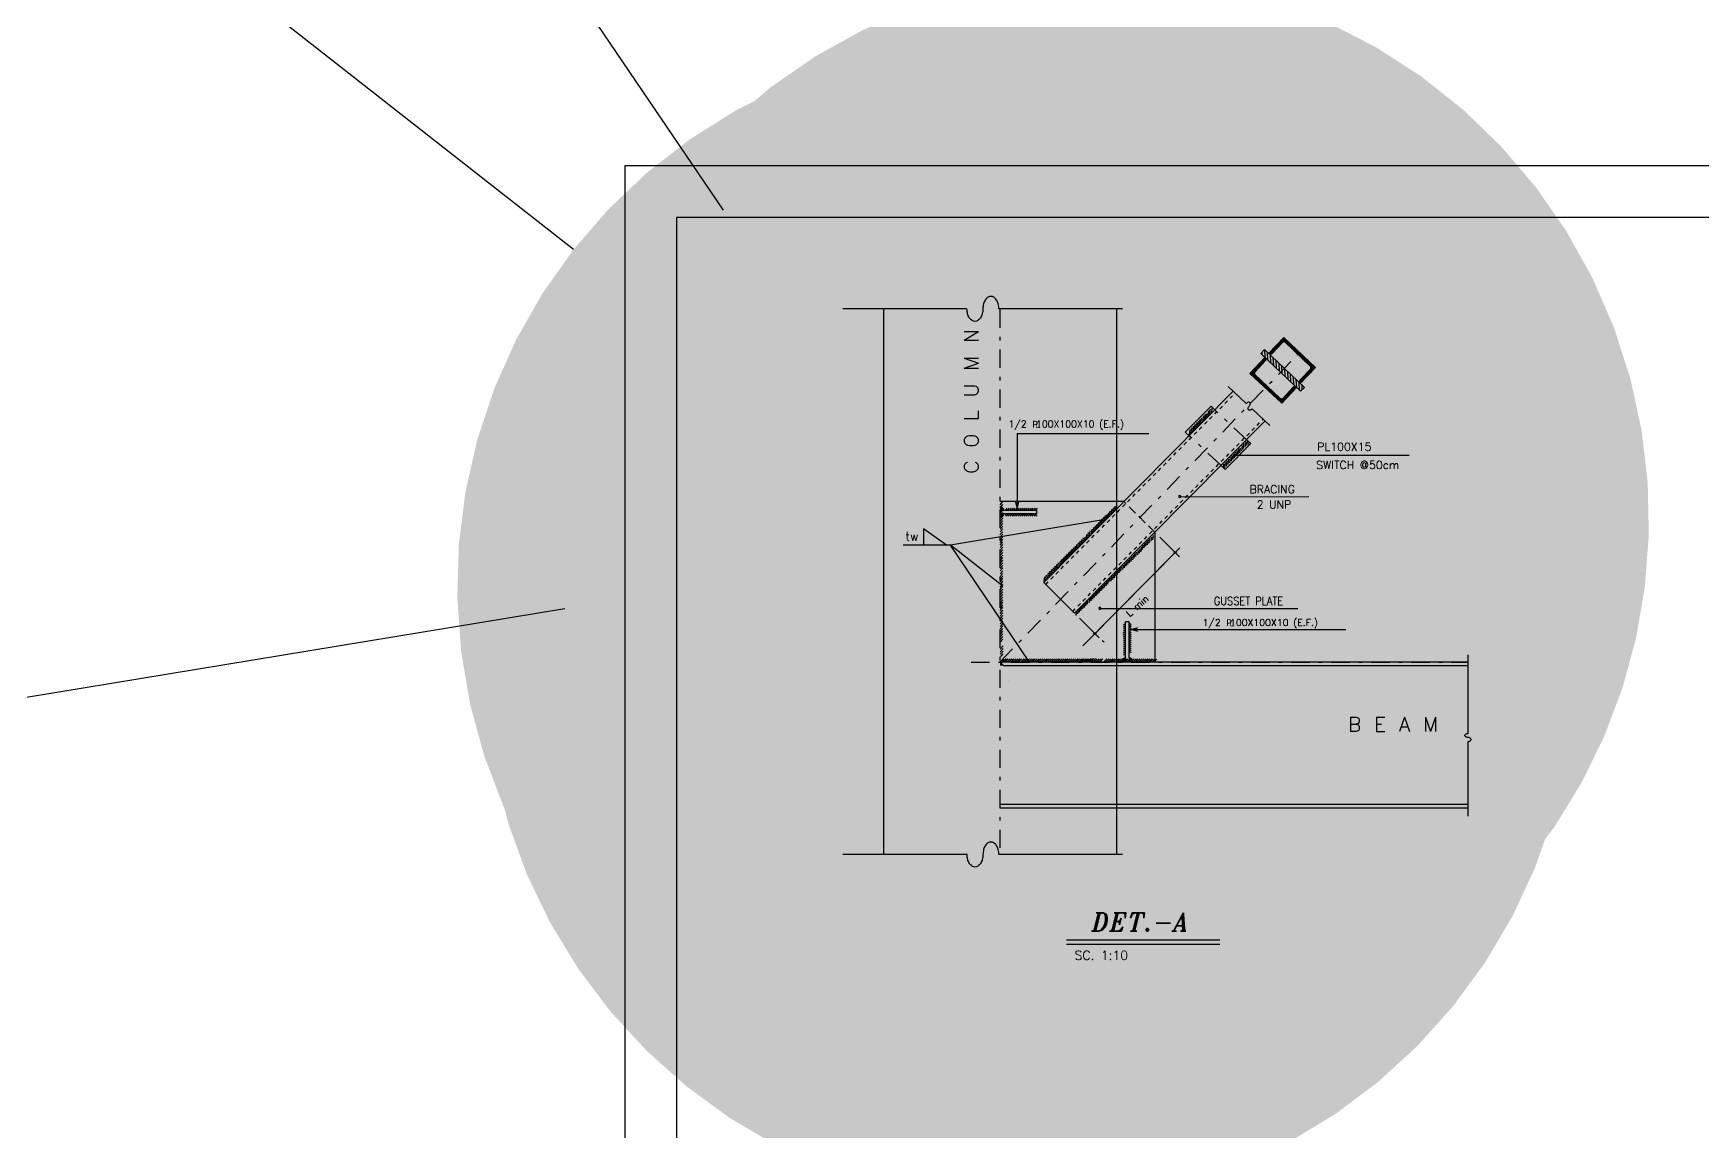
# Model space of a CAD drawing. Header units: inches. Extents: x 1387 to 2676, y -3554 to -2136.
# Drawn here: x 2475.79 to 2521.68, y -3515.36 to -3485.17 of the extents above; entities that cross this region are included whole.
import ezdxf
from ezdxf.enums import TextEntityAlignment as Align

# ---------------------------------------------------------------- set-up
doc = ezdxf.new("R2010")
doc.units = ezdxf.units.IN
doc.header["$MEASUREMENT"] = 0
for name, pattern in [('DASHDOT', [1, 0.5, -0.25, 0, -0.25]), ('DASHDOTX2', [2, 1, -0.5, 0, -0.5]), ('HIDDEN', [0.375, 0.25, -0.125])]:
    doc.linetypes.add(name, pattern=pattern)
for name, color, linetype in [('1', 1, 'Continuous'), ('1R', 1, 'Continuous'), ('2Y', 2, 'Continuous'), ('3', 3, 'HIDDEN'), ('3G', 3, 'Continuous'), ('4C', 4, 'Continuous'), ('6M', 6, 'Continuous'), ('Ax', 1, 'DASHDOTX2'), ('DIM', 8, 'Continuous'), ('lateral brace', 5, 'Continuous'), ('Layer4', 118, 'Continuous')]:
    doc.layers.add(name, color=color, linetype=linetype)
doc.styles.add('ITALICT', font='italict')
doc.styles.add('MONOTXT', font='monotxt')
doc.styles.add('ROMANC', font='TXT.shx')
doc.styles.add('ROMANS', font='ROMANS')
doc.dimstyles.new('FELESH', dxfattribs={"dimscale": 10, "dimtxt": 2, "dimasz": 1, "dimexe": 1.5, "dimexo": 8, "dimgap": 1, "dimtad": 1, "dimlfac": 0.75, "dimzin": 9, "dimdsep": 46, "dimtxsty": 'ROMANS', "dimblk": 'DOT', "dimcen": 0.09, "dimdle": 1.5, "dimclrd": 1, "dimclre": 1, "dimclrt": 2, "dimadec": 0, "dimazin": 0, "dimtfac": 0.5, "dimtix": 1, "dimtmove": 2, "dimatfit": 3, "dimldrblk": 'DOT', "dimfxl": 1, "dimtvp": 0.15, "dimtolj": 1, "dimtzin": 9, "dimarcsym": 0})

# ---------------------------------------------------------------- blocks, each defined once
blk = doc.blocks.new('P')
at = {"layer": '6M'}
blk.add_circle((0, 0), 0.2909141693661135, dxfattribs=at)
blk = doc.blocks.new('F')
at = {"layer": '3'}
for points in [[(-2e-16, 0), (2.57235309145889, 0), (3.136346626530387, 0.840560072785551)], [(-2e-16, -4e-16), (2.57235309145889, -4e-16), (3.136346626530387, -0.8405600727855514)]]:
    blk.add_solid(points, dxfattribs=at)
blk = doc.blocks.new('DOT')
at = {"layer": 'DIM', "color": 0, "linetype": 'ByBlock'}
blk.add_line((-0.5, 0), (-1, 0), dxfattribs=at)
at = {"layer": 'DIM', "color": 0, "linetype": 'ByBlock', "const_width": 0.5}
blk.add_lwpolyline([(-0.25, 0, 1), (0.25, 0, 1)], format="xyb", close=True, dxfattribs=at)

msp = doc.modelspace()

# ---------------------------------------------------------------- hatches: boundary and pattern name
at = {"layer": '1'}
for points in [[(2502.361971275209, -3498.28605366269), (2502.461971275186, -3498.28605366269, 0.4142135623730951), (2502.361971275209, -3498.186053662699)], [(2502.361971275209, -3498.386053662689), (2502.461971275186, -3498.386053662689, -0.4142135623730951), (2502.361971275209, -3498.48605366268)], [(2505.812264138212, -3502.442197591106), (2505.812264138212, -3502.342197591115, 0.4142135623730951), (2505.712264138177, -3502.442197591106)], [(2505.912264138189, -3502.442197591106), (2505.912264138189, -3502.342197591115, -0.4142135623730951), (2506.012264138166, -3502.442197591106)]]:
    msp.add_hatch(color=256, dxfattribs=at).paths.add_polyline_path(points)
at = {"layer": '2Y'}
h = msp.add_hatch(dxfattribs=at)
h.set_pattern_fill('ANSI31', color=256, scale=0.6000000000000001, angle=47.90167111365256, style=0)
h.set_pattern_definition([(92.90167111365218, (1540.818182293424, -2976.744445063522), (-0.07490384108577537, -0.003796655185411195), [])])
h.paths.add_polyline_path([(2510.731098726083, -3494.904699703583), (2510.622106416133, -3495.008055683748), (2509.531630433437, -3493.97247938843), (2509.634337448846, -3493.86315454496)])

# ---------------------------------------------------------------- linework, layer by layer
at = {"layer": '1'}
msp.add_lwpolyline([(2493.46604546894, -3546.867568462327), (2574.734395637246, -3546.867568462327), (2574.734395637246, -3490.234571829333), (2493.46604546894, -3490.234571829333)], close=True, dxfattribs=at)
at = {"layer": '1', "linetype": 'Continuous'}
for centre, start, end in [((2502.361971275209, -3498.28605366269), 0, 90), ((2502.361971275209, -3498.386053662689), 270, 0), ((2505.812264138212, -3502.442197591106), 90, 180), ((2505.912264138189, -3502.442197591106), 0, 90)]:
    msp.add_arc(centre, 0.09999999999476132, start, end, dxfattribs=at)
at = {"layer": '1R', "linetype": 'DASHDOT'}
for p, q in [((2502.361971275209, -3492.765929601668), (2502.361971275209, -3507.747961068297)), ((2502.361971275209, -3502.455589473433), (2510.600897830369, -3493.944475005074)), ((2509.157635393476, -3496.354787302741), (2508.279871483897, -3495.535495510782)), ((2508.439424700668, -3497.050741265585), (2507.572685712581, -3496.243339804852))]:
    msp.add_line(p, q, dxfattribs=at)
at = {"layer": '1R'}
for p, q in [((2507.838955720577, -3495.943106077603), (2507.863251567916, -3495.789708134826)), ((2507.884068292198, -3495.897993505975), (2507.908562269451, -3495.743344620117)), ((2507.93753973288, -3495.843780611779), (2507.961637450248, -3495.691633612091)), ((2507.982652304501, -3495.798668040158), (2508.006948151782, -3495.645270097374)), ((2508.027764876122, -3495.75355546853), (2508.047323383256, -3495.630067914527)), ((2508.07825392477, -3495.704992181737), (2508.102549772109, -3495.55159423896)), ((2508.123366496391, -3495.659879610116), (2508.147860473644, -3495.50523072425)), ((2508.176837937015, -3495.60566671592), (2508.20093565444, -3495.453519716232)), ((2502.833001706426, -3496.176277713563), (2506.454148096932, -3496.176277713563)), ((2502.833001706426, -3496.176277713563), (2502.833001706426, -3498.28605366269)), ((2507.568280290852, -3496.213781507343), (2507.591387358651, -3496.067889223107)), ((2507.613392862473, -3496.168668935715), (2507.636698060185, -3496.02152570839)), ((2507.658505434094, -3496.123556364101), (2507.68200876172, -3495.97516219368)), ((2507.703618005715, -3496.078443792473), (2507.727319463254, -3495.928798678963)), ((2507.748730577336, -3496.033331220852), (2507.772630164789, -3495.882435164253)), ((2507.793843148957, -3495.988218649224), (2507.817940866382, -3495.836071649544)), ((2508.766096803982, -3496.890516958322), (2508.790392651321, -3496.737119015545)), ((2508.811209375603, -3496.845404386701), (2508.835703352855, -3496.690755500828)), ((2508.864680816285, -3496.791191492498), (2508.888778533652, -3496.63904449281)), ((2508.909793387906, -3496.746078920877), (2508.934089235187, -3496.5926809781)), ((2508.954905959527, -3496.700966349249), (2508.974464466661, -3496.577478795253)), ((2509.005395008175, -3496.652403062463), (2509.029690855456, -3496.499005119679)), ((2509.050507579796, -3496.607290490835), (2509.075001557048, -3496.452641604969)), ((2509.10397902042, -3496.553077596632), (2509.128076737845, -3496.400930596951)), ((2509.14909159204, -3496.507965025011), (2509.171328288718, -3496.367568047738)), ((2509.197430163546, -3496.478462031489), (2509.209370173205, -3496.403075777503)), ((2508.503229261532, -3497.111895328052), (2508.518528442055, -3497.015300103833)), ((2508.540533945878, -3497.116079816441), (2508.56383914359, -3496.968936589116)), ((2508.585646517498, -3497.070967244813), (2508.609149845124, -3496.922573074399)), ((2508.630759089119, -3497.025854673192), (2508.654460546659, -3496.876209559689)), ((2508.67587166074, -3496.980742101564), (2508.699771248193, -3496.829846044972)), ((2508.720984232361, -3496.935629529943), (2508.745081949728, -3496.783482530255)), ((2508.815766789525, -3496.768623335432), (2513.605786974756, -3496.768768192799)), ((2502.364387980514, -3498.130777885865), (2502.441780757826, -3498.045504909274)), ((2507.293644638656, -3497.913309271708), (2510.853413383866, -3497.902877670399)), ((2502.364387980514, -3498.213452520587), (2502.441780757826, -3498.128179543997)), ((2502.364387980514, -3498.213452520587), (2502.441780757826, -3498.128179543997)), ((2502.364387980514, -3498.292811670832), (2502.441780757826, -3498.207538694234)), ((2502.364387980514, -3498.360399677968), (2502.441780757826, -3498.27512670137)), ((2502.364387980514, -3498.43239967796), (2502.441780757826, -3498.34712670137)), ((2502.364387980514, -3498.50439967796), (2502.441780757826, -3498.419126701363)), ((2502.364387980514, -3498.587895404296), (2502.441780757826, -3498.502622427706)), ((2502.364387980514, -3498.659895404297), (2502.441780757826, -3498.574622427699)), ((2502.552376144359, -3498.226395569931), (2502.51182563623, -3498.285154111341)), ((2502.552376144359, -3498.445711755448), (2502.51182563623, -3498.386953214045)), ((2502.609265030737, -3498.226395569931), (2502.568714522667, -3498.285154111341)), ((2502.609265030737, -3498.445711755448), (2502.568714522667, -3498.386953214045)), ((2502.666153917115, -3498.226395569931), (2502.625603409045, -3498.285154111341)), ((2502.666153917115, -3498.445711755448), (2502.625603409045, -3498.386953214045)), ((2502.720558748782, -3498.226395569931), (2502.680008240711, -3498.285154111341)), ((2502.720558748782, -3498.445711755448), (2502.680008240711, -3498.386953214045)), ((2502.774013904415, -3498.226395569931), (2502.733463396345, -3498.285154111341)), ((2502.774013904415, -3498.445711755448), (2502.733463396345, -3498.386953214045)), ((2502.82841873614, -3498.226395569931), (2502.787868228011, -3498.285154111341)), ((2502.82841873614, -3498.445711755448), (2502.787868228011, -3498.386953214045)), ((2502.885307622518, -3498.226395569931), (2502.844757114447, -3498.285154111341)), ((2502.885307622518, -3498.445711755448), (2502.844757114447, -3498.386953214045)), ((2502.942196508896, -3498.226395569931), (2502.901646000825, -3498.285154111341)), ((2502.942196508896, -3498.445711755448), (2502.901646000825, -3498.386953214045)), ((2502.996601340562, -3498.226395569931), (2502.956050832491, -3498.285154111341)), ((2502.996601340562, -3498.445711755448), (2502.956050832491, -3498.386953214045)), ((2503.050056496196, -3498.226395569931), (2503.009505988125, -3498.285154111341)), ((2503.050056496196, -3498.445711755448), (2503.009505988125, -3498.386953214045)), ((2503.104461327862, -3498.226395569931), (2503.063910819791, -3498.285154111341)), ((2503.104461327862, -3498.445711755448), (2503.063910819791, -3498.386953214045)), ((2503.161350214298, -3498.226395569931), (2503.120799706227, -3498.285154111341)), ((2503.161350214298, -3498.445711755448), (2503.120799706227, -3498.386953214045)), ((2503.218239100676, -3498.226395569931), (2503.177688592606, -3498.285154111341)), ((2503.218239100676, -3498.445711755448), (2503.177688592606, -3498.386953214045)), ((2503.272643932342, -3498.226395569931), (2503.232093424272, -3498.285154111341)), ((2503.272643932342, -3498.445711755448), (2503.232093424272, -3498.386953214045)), ((2503.326099087976, -3498.226395569931), (2503.285548579905, -3498.285154111341)), ((2503.326099087976, -3498.445711755448), (2503.285548579905, -3498.386953214045)), ((2503.380503919642, -3498.226395569931), (2503.339953411572, -3498.285154111341)), ((2503.380503919642, -3498.445711755448), (2503.339953411572, -3498.386953214045)), ((2505.099655828071, -3498.710464251169), (2505.121970376156, -3498.569575739303)), ((2505.144768399692, -3498.66535167954), (2505.167281077691, -3498.523212224586)), ((2505.189880971313, -3498.62023910792), (2505.212591779225, -3498.476848709869)), ((2505.234993542934, -3498.575126536299), (2505.25790248076, -3498.430485195159)), ((2505.281904584128, -3498.537106857481), (2505.303822872385, -3498.398720231801)), ((2505.327017155749, -3498.491994285861), (2505.349133573978, -3498.352356717084)), ((2505.372129727428, -3498.446881714232), (2505.394444275513, -3498.305993202374)), ((2505.417242299049, -3498.401769142612), (2505.439754977047, -3498.25962968765)), ((2505.46235487067, -3498.356656570991), (2505.485065678582, -3498.21326617294)), ((2505.50746744229, -3498.31154399937), (2505.530376380117, -3498.166902658223)), ((2505.55790064191, -3498.252832369289), (2505.574774783378, -3498.146293233366)), ((2502.361971275209, -3498.95753924223), (2502.439364052462, -3498.87226626564)), ((2502.361971275209, -3499.029539242223), (2502.439364052462, -3498.944266265633)), ((2502.364387980514, -3498.731895404289), (2502.441780757826, -3498.646622427699)), ((2502.364387980514, -3498.80389540429), (2502.441780757826, -3498.718622427692)), ((2502.364387980514, -3498.875895404282), (2502.441780757826, -3498.790622427692)), ((2502.364387980514, -3499.094825228251), (2502.441780757826, -3499.00955225166)), ((2504.686949105915, -3499.128224449304), (2504.703823247324, -3499.021685313382)), ((2504.729395424056, -3499.085002226318), (2504.751511842227, -3498.945364657541)), ((2504.774507995677, -3499.039889654689), (2504.796822543762, -3498.899001142831)), ((2504.819620567298, -3498.994777083069), (2504.842133245296, -3498.852637628114)), ((2504.874092969909, -3498.93602710928), (2504.895416868425, -3498.801393312874)), ((2504.91920554153, -3498.890914537667), (2504.94072756996, -3498.755029798157)), ((2504.964318113151, -3498.845801966038), (2504.986038271494, -3498.708666283447)), ((2505.00943068483, -3498.80068939441), (2505.031348973087, -3498.66230276873)), ((2505.054543256392, -3498.755576822789), (2505.076659674622, -3498.615939254013)), ((2506.755086037603, -3499.022662714247), (2507.298263509332, -3499.56584018599)), ((2502.364387980514, -3499.166825228251), (2502.441780757826, -3499.081552251653)), ((2502.364387980514, -3499.238825228244), (2502.441780757826, -3499.153552251653)), ((2502.364387980514, -3499.310825228236), (2502.441780757826, -3499.225552251646)), ((2502.364387980514, -3499.382825228236), (2502.441780757826, -3499.297552251646)), ((2502.364387980514, -3499.454825228229), (2502.441780757826, -3499.369552251639)), ((2502.364387980514, -3499.526825228229), (2502.441780757826, -3499.441552251639)), ((2504.183591720397, -3499.630968902805), (2504.205708138568, -3499.491331334028)), ((2504.228704292018, -3499.585856331184), (2504.251018840103, -3499.444967819319)), ((2504.273816863639, -3499.540743759563), (2504.296329541638, -3499.398604304602)), ((2504.31892943526, -3499.495631187935), (2504.341640243172, -3499.352240789892)), ((2504.36404200688, -3499.450518616314), (2504.386950944765, -3499.305877275175)), ((2504.410953048133, -3499.412498937497), (2504.43287133639, -3499.274112311817)), ((2504.456065619754, -3499.367386365876), (2504.478182037925, -3499.2277487971)), ((2504.501178191374, -3499.322273794255), (2504.523492739459, -3499.18138528239)), ((2504.546290762995, -3499.277161222627), (2504.568803440994, -3499.135021767673)), ((2504.591403334616, -3499.232048651006), (2504.614114142529, -3499.088658252956)), ((2504.636515906237, -3499.186936079385), (2504.659424844063, -3499.042294738246)), ((2504.63677964509, -3502.010777106486), (2507.142011077882, -3499.483010466217)), ((2504.8036793256, -3501.842376120002), (2507.308910758391, -3499.314609479733)), ((2502.364387980514, -3499.598825228222), (2502.441780757826, -3499.513552251632)), ((2502.364387980514, -3499.670825228222), (2502.441780757826, -3499.585552251625)), ((2502.364387980514, -3499.742825228215), (2502.441780757826, -3499.657552251625)), ((2502.364387980514, -3499.814825228215), (2502.441780757826, -3499.729552251618)), ((2502.364387980514, -3499.886825228208), (2502.441780757826, -3499.801552251618)), ((2502.364387980514, -3499.95268671343), (2502.441780757826, -3499.86741373684)), ((2502.364387980514, -3500.033203013179), (2502.441780757826, -3499.947930036582)), ((2503.768218744761, -3500.050619449575), (2503.789938903104, -3499.913483766991)), ((2503.813331316382, -3500.005506877961), (2503.835249604639, -3499.867120252274)), ((2503.858443888003, -3499.960394306333), (2503.880560306174, -3499.820756737564)), ((2503.903556459623, -3499.915281734712), (2503.925871007708, -3499.774393222847)), ((2503.948669031244, -3499.870169163091), (2503.971181709243, -3499.72802970813)), ((2504.003141433914, -3499.811419189303), (2504.024465332372, -3499.67678539289)), ((2504.048254005535, -3499.766306617682), (2504.069776033906, -3499.63042187818)), ((2504.093366577155, -3499.721194046054), (2504.115086735499, -3499.584058363463)), ((2504.138479148776, -3499.676081474433), (2504.160397437034, -3499.537694848746)), ((2502.364387980514, -3500.105203013172), (2502.441780757826, -3500.019930036582)), ((2502.364387980514, -3500.177203013172), (2502.441780757826, -3500.091930036575)), ((2502.364387980514, -3500.249203013165), (2502.441780757826, -3500.163930036575)), ((2502.364387980514, -3500.321203013165), (2502.441780757826, -3500.235930036568)), ((2502.364387980514, -3500.393203013158), (2502.441780757826, -3500.307930036568)), ((2502.364387980514, -3500.45906449838), (2502.441780757826, -3500.37379152179)), ((2503.577211638953, -3500.253896570785), (2503.598733667382, -3500.118011831283)), ((2503.577211638953, -3500.253896570785), (2503.598733667382, -3500.118011831283)), ((2503.622324210573, -3500.208783999157), (2503.644044368917, -3500.071648316573)), ((2503.622324210573, -3500.208783999157), (2503.644044368917, -3500.071648316573)), ((2503.677993601519, -3500.140844592831), (2503.699317499977, -3500.006210796418)), ((2503.72310617314, -3500.095732021203), (2503.744628201512, -3499.959847281701)), ((2502.364387980514, -3500.539150919689), (2502.441780757826, -3500.453877943091)), ((2502.364387980514, -3500.611150919682), (2502.441780757826, -3500.525877943091)), ((2502.364387980514, -3500.683150919675), (2502.441780757826, -3500.597877943084)), ((2502.364387980514, -3500.755150919675), (2502.441780757826, -3500.669877943084)), ((2502.364387980514, -3500.827150919667), (2502.441780757826, -3500.741877943077)), ((2502.364387980514, -3500.899150919668), (2502.441780757826, -3500.81387794307)), ((2502.364387980514, -3500.97115091966), (2502.441780757826, -3500.88587794307)), ((2502.364387980514, -3501.037012404882), (2502.441780757826, -3500.951739428292)), ((2502.364387980514, -3501.117528704632), (2502.441780757826, -3501.032255728034)), ((2502.364387980514, -3501.189528704625), (2502.441780757826, -3501.104255728034)), ((2502.364387980514, -3501.261528704625), (2502.441780757826, -3501.176255728027)), ((2502.364387980514, -3501.333528704617), (2502.441780757826, -3501.248255728027)), ((2502.364387980514, -3501.405528704618), (2502.441780757826, -3501.32025572802)), ((2504.54710698481, -3501.250503112197), (2505.090284456539, -3501.793680583941)), ((2505.107145485334, -3500.980762664519), (2510.550868080678, -3500.980762664519)), ((2502.364387980514, -3501.47752870461), (2502.441780757826, -3501.39225572802)), ((2502.364387980514, -3501.543390189832), (2502.441780757826, -3501.458117213242)), ((2502.364387980514, -3501.623476611141), (2502.441780757826, -3501.538203634544)), ((2502.364387980514, -3501.695476611134), (2502.441780757826, -3501.610203634544)), ((2502.364387980514, -3501.767476611127), (2502.441780757826, -3501.682203634537)), ((2502.364387980514, -3501.839476611127), (2502.441780757826, -3501.754203634537)), ((2505.750236823593, -3501.705997655281), (2505.810044181029, -3501.667010607485)), ((2505.751671384574, -3501.651611740341), (2505.811478742011, -3501.612624692545)), ((2505.752606045417, -3501.761949921744), (2505.811364586834, -3501.721399413658)), ((2505.752606045417, -3501.81635475341), (2505.811364586834, -3501.775804245324)), ((2505.753171445764, -3501.594742634388), (2505.8129788032, -3501.555755586593)), ((2505.754671507011, -3501.537873528428), (2505.814478864389, -3501.49888648064)), ((2505.756106067993, -3501.483487613496), (2505.815913425371, -3501.4445005657)), ((2505.757535947216, -3501.429279188629), (2505.817343304594, -3501.390292140833)), ((2505.912264138189, -3501.562210187327), (2511.863532305415, -3501.562210187327)), ((2505.971922230927, -3501.431680050107), (2505.913163689567, -3501.391129542022)), ((2505.971922230927, -3501.48590732997), (2505.913163689567, -3501.445356821885)), ((2505.971922230927, -3501.540312161636), (2505.913163689567, -3501.499761653551)), ((2505.971922230927, -3501.597201048036), (2505.913163689567, -3501.556650539951)), ((2505.971922230927, -3501.655039610454), (2505.913163689567, -3501.614489102369)), ((2505.971922230927, -3501.708494766102), (2505.913163689567, -3501.667944258017)), ((2505.971922230927, -3501.761949921744), (2505.913163689567, -3501.721399413658)), ((2505.971922230927, -3501.81635475341), (2505.913163689567, -3501.775804245324)), ((2502.364387980514, -3501.91147661112), (2502.441780757826, -3501.82620363453)), ((2502.368840288805, -3502.099150919614), (2502.446233066116, -3502.013877943016)), ((2502.368840288805, -3502.171150919607), (2502.446233066116, -3502.085877943016)), ((2502.368840288805, -3502.243150919607), (2502.446233066116, -3502.157877943009)), ((2502.382675230297, -3502.299907292454), (2502.446233066116, -3502.229877943009)), ((2505.226331924827, -3501.911728176404), (2505.167573383409, -3501.871177668319)), ((2505.752606045417, -3501.87324363981), (2505.811364586834, -3501.832693131724)), ((2505.752606045417, -3501.930132526202), (2505.811364586834, -3501.889582018117)), ((2505.752606045417, -3501.984537357876), (2505.811364586834, -3501.94398684979)), ((2505.752606045417, -3502.037992513517), (2505.811364586834, -3501.997442005431)), ((2505.752606045417, -3502.09239734519), (2505.811364586834, -3502.051846837105)), ((2505.752606045417, -3502.149286231583), (2505.811364586834, -3502.108735723497)), ((2505.752606045417, -3502.206175117983), (2505.811364586834, -3502.165624609897)), ((2505.752606045417, -3502.260579949649), (2505.811364586834, -3502.220029441563)), ((2505.971922230927, -3501.87324363981), (2505.913163689567, -3501.832693131724)), ((2505.971922230927, -3501.930132526202), (2505.913163689567, -3501.889582018117)), ((2505.971922230927, -3501.984537357876), (2505.913163689567, -3501.94398684979)), ((2505.971922230927, -3502.037992513517), (2505.913163689567, -3501.997442005431)), ((2505.971922230927, -3502.09239734519), (2505.913163689567, -3502.051846837105)), ((2505.971922230927, -3502.149286231583), (2505.913163689567, -3502.108735723497)), ((2505.971922230927, -3502.206175117983), (2505.913163689567, -3502.165624609897)), ((2502.368840288805, -3502.48656877744), (2502.446233066116, -3502.401295800842)), ((2502.384948655815, -3502.449907292441), (2502.466484127709, -3502.368371820539)), ((2502.437981664404, -3502.449907292441), (2502.519517136298, -3502.368371820539)), ((2502.453033050591, -3502.449907292441), (2502.534568522486, -3502.368371820539)), ((2502.491014672994, -3502.449907292441), (2502.572550144888, -3502.368371820539)), ((2502.506066059181, -3502.449907292441), (2502.587601531075, -3502.368371820539)), ((2502.55909906777, -3502.449907292441), (2502.640634539664, -3502.368371820539)), ((2502.61213207636, -3502.449907292441), (2502.693667548254, -3502.368371820539)), ((2502.665165084949, -3502.449907292441), (2502.746700556843, -3502.368371820539)), ((2502.715007857547, -3502.449907292441), (2502.796543329441, -3502.368371820539)), ((2502.768040866136, -3502.449907292441), (2502.849576338031, -3502.368371820539)), ((2502.821073874726, -3502.449907292441), (2502.90260934662, -3502.368371820539)), ((2502.874106883315, -3502.449907292441), (2502.955642355209, -3502.368371820539)), ((2502.932043911667, -3502.449907292441), (2503.013579383562, -3502.368371820539)), ((2502.985076920257, -3502.449907292441), (2503.066612392151, -3502.368371820539)), ((2503.038109928846, -3502.449907292441), (2503.11964540074, -3502.368371820539)), ((2503.091142937436, -3502.449907292441), (2503.17267840933, -3502.368371820539)), ((2503.144175946025, -3502.449907292441), (2503.225711417919, -3502.368371820539)), ((2503.197208954614, -3502.449907292441), (2503.278744426509, -3502.368371820539)), ((2503.247051727212, -3502.449907292441), (2503.328587199107, -3502.368371820539)), ((2503.300084735802, -3502.449907292441), (2503.381620207696, -3502.368371820539)), ((2503.353117744391, -3502.449907292441), (2503.434653216285, -3502.368371820539)), ((2503.40615075298, -3502.449907292441), (2503.487686224875, -3502.368371820539)), ((2503.45918376157, -3502.449907292441), (2503.540719233464, -3502.368371820539)), ((2503.512216770159, -3502.449907292441), (2503.593752242054, -3502.368371820539)), ((2503.565249778749, -3502.449907292441), (2503.646785250643, -3502.368371820539)), ((2503.615092551347, -3502.449907292441), (2503.696628023241, -3502.368371820539)), ((2503.668125559936, -3502.449907292441), (2503.74966103183, -3502.368371820539)), ((2503.721158568525, -3502.449907292441), (2503.80269404042, -3502.368371820539)), ((2503.774191577115, -3502.449907292441), (2503.855727049009, -3502.368371820539)), ((2503.832128605467, -3502.449907292441), (2503.913664077361, -3502.368371820539)), ((2503.885161614056, -3502.449907292441), (2503.966697085951, -3502.368371820539)), ((2503.938194622646, -3502.449907292441), (2504.01973009454, -3502.368371820539)), ((2503.991227631235, -3502.449907292441), (2504.07276310313, -3502.368371820539)), ((2504.044260639825, -3502.449907292441), (2504.125796111719, -3502.368371820539)), ((2504.097293648414, -3502.449907292441), (2504.178829120308, -3502.368371820539)), ((2504.147136421012, -3502.449907292441), (2504.228671892906, -3502.368371820539)), ((2504.200169429601, -3502.449907292441), (2504.281704901496, -3502.368371820539)), ((2504.253202438191, -3502.449907292441), (2504.334737910085, -3502.368371820539)), ((2504.30623544678, -3502.449907292441), (2504.387770918675, -3502.368371820539)), ((2504.363757110968, -3502.449907292441), (2504.445292582863, -3502.368371820539)), ((2504.416790119558, -3502.449907292441), (2504.498325591452, -3502.368371820539)), ((2504.464054628286, -3502.449907292441), (2504.545590100181, -3502.368371820539)), ((2504.519921386742, -3502.447555739502), (2504.601456858636, -3502.3660202676)), ((2504.572967472614, -3502.442331488604), (2504.656249113857, -3502.362580409699)), ((2504.576395060005, -3502.449907292441), (2504.657930531899, -3502.368371820539)), ((2504.625988050317, -3502.443479678088), (2504.709269691561, -3502.363728599183)), ((2504.629428068594, -3502.449907292441), (2504.710963540489, -3502.368371820539)), ((2504.67900862802, -3502.444627867579), (2504.762290269322, -3502.364876788673)), ((2504.682461077184, -3502.449907292441), (2504.763996549078, -3502.368371820539)), ((2504.731398806161, -3502.445762405423), (2504.814680447405, -3502.366011326518)), ((2504.735494085773, -3502.449907292441), (2504.817029557667, -3502.368371820539)), ((2504.7844095289, -3502.444225111441), (2504.865945000794, -3502.36268963954)), ((2504.788527094363, -3502.449907292441), (2504.870062566257, -3502.368371820539)), ((2504.83744253749, -3502.444225111441), (2504.918978009384, -3502.36268963954)), ((2504.846185051672, -3502.44091419601), (2504.929466692916, -3502.361163117104)), ((2504.899205629376, -3502.4420623855), (2504.982487270619, -3502.362311306595)), ((2504.952226207079, -3502.443210574984), (2505.035507848323, -3502.363459496079)), ((2505.005246784782, -3502.444358764475), (2505.088528426026, -3502.364607685569)), ((2505.058267362485, -3502.445506953958), (2505.141549003729, -3502.36575587506)), ((2505.10809845199, -3502.446586073351), (2505.191380093234, -3502.366834994446)), ((2505.212898413254, -3502.449907292448), (2505.294433885207, -3502.368371820547)), ((2505.270420077442, -3502.449907292448), (2505.351955549337, -3502.368371820547)), ((2505.327941741631, -3502.449907292448), (2505.409477213525, -3502.368371820547)), ((2505.38097475022, -3502.449907292448), (2505.462510222114, -3502.368371820547)), ((2505.428239258948, -3502.449907292448), (2505.509774730843, -3502.368371820547)), ((2505.485760923078, -3502.449907292448), (2505.567296395031, -3502.368371820547)), ((2505.543282587267, -3502.449907292448), (2505.624818059161, -3502.368371820547)), ((2505.596315595856, -3502.449907292448), (2505.67785106775, -3502.368371820547)), ((2505.643580104585, -3502.449907292448), (2505.725115576479, -3502.368371820547)), ((2505.701101768773, -3502.449907292448), (2505.782637240667, -3502.368371820547)), ((2505.754134777362, -3502.449907292448), (2505.835670249257, -3502.368371820547)), ((2505.801399286032, -3502.449907292448), (2505.882934757927, -3502.368371820547)), ((2505.857266044546, -3502.447555739502), (2505.93880151644, -3502.3660202676)), ((2505.913739717751, -3502.449907292448), (2505.995275189704, -3502.368371820547)), ((2505.96677272634, -3502.449907292448), (2506.048308198293, -3502.368371820547)), ((2506.01980573493, -3502.449907292448), (2506.101341206824, -3502.368371820547)), ((2506.072838743519, -3502.449907292448), (2506.154374215414, -3502.368371820547)), ((2506.125871752109, -3502.449907292448), (2506.207407224003, -3502.368371820547)), ((2506.178904760698, -3502.449907292448), (2506.260440232592, -3502.368371820547)), ((2506.231937769287, -3502.449907292448), (2506.313473241182, -3502.368371820547)), ((2506.284970777877, -3502.449907292448), (2506.366506249771, -3502.368371820547)), ((2506.341194022458, -3502.449907292448), (2506.422729494352, -3502.368371820547)), ((2506.391036795056, -3502.449907292448), (2506.47257226695, -3502.368371820547)), ((2506.440879567654, -3502.449907292448), (2506.522415039548, -3502.368371820547)), ((2506.492716465273, -3502.449907292448), (2506.574251937167, -3502.368371820547)), ((2506.545749473862, -3502.449907292448), (2506.627284945756, -3502.368371820547)), ((2506.605458574846, -3502.449907292448), (2506.675493646133, -3502.379872221154))]:
    msp.add_line(p, q, dxfattribs=at)
at = {"layer": '1R', "linetype": 'HIDDEN'}
msp.add_line((2506.62034324287, -3498.889186332729), (2505.767963111091, -3498.044442999249), dxfattribs=at)
at = {"layer": '1R', "color": 1}
for p, q in [((2506.514682298566, -3499.137106044734), (2506.532498386787, -3499.019688225358)), ((2506.559396042121, -3499.092392301193), (2506.577316965017, -3498.97428356386)), ((2506.053849139, -3499.598150898803), (2506.072294235095, -3499.476587571661)), ((2506.098562882555, -3499.553437155263), (2506.117112813266, -3499.431182910156)), ((2506.151315129111, -3499.505355431341), (2506.169131217332, -3499.387937611972)), ((2506.196028872666, -3499.4606416878), (2506.213949795503, -3499.342532950467)), ((2506.240742616221, -3499.41592794426), (2506.258768373675, -3499.297128288962)), ((2506.283075077848, -3499.364042742817), (2506.301205669977, -3499.244552169562)), ((2506.327788821403, -3499.319328999277), (2506.346024248207, -3499.199147508057)), ((2506.3725025649, -3499.274615255737), (2506.390842826379, -3499.153742846559)), ((2506.417216308455, -3499.229901512189), (2506.43566140455, -3499.108338185054)), ((2506.46193005201, -3499.185187768649), (2506.480479982722, -3499.062933523549)), ((2505.594209876359, -3500.049767662908), (2505.612550137779, -3499.928895253731)), ((2505.638923619914, -3500.005053919368), (2505.657368716009, -3499.883490592226)), ((2505.683637363411, -3499.960340175828), (2505.70218729418, -3499.838085930721)), ((2505.736389610025, -3499.912258451905), (2505.754205698246, -3499.794840632537)), ((2505.78110335358, -3499.867544708358), (2505.799024276417, -3499.749435971024)), ((2505.830280421284, -3499.821719616512), (2505.848201344121, -3499.703610879179)), ((2505.874994164838, -3499.777005872972), (2505.893019922351, -3499.658206217674)), ((2505.919707908335, -3499.732292129432), (2505.937838500522, -3499.612801556169)), ((2505.96442165189, -3499.687578385891), (2505.982657078694, -3499.567396894671)), ((2506.009135395445, -3499.642864642344), (2506.027475656865, -3499.521992233166)), ((2505.140268033294, -3500.501093336431), (2505.158713129389, -3500.379530009296)), ((2505.184981776849, -3500.456379592891), (2505.203531707619, -3500.334125347791)), ((2505.237734023463, -3500.408297868976), (2505.255550111684, -3500.2908800496)), ((2505.28244776696, -3500.363584125435), (2505.300368689856, -3500.245475388095)), ((2505.327161510515, -3500.318870381888), (2505.345187268027, -3500.200070726597)), ((2505.375940717331, -3500.241815303793), (2505.390125306596, -3500.148331059542)), ((2505.415354902198, -3500.228622637077), (2505.433275825035, -3500.110513899744)), ((2505.460068645694, -3500.183908893529), (2505.478094403206, -3500.065109238239)), ((2505.504782389249, -3500.139195149989), (2505.522912981436, -3500.019704576734)), ((2505.549496132804, -3500.094481406449), (2505.567731559608, -3499.974299915236)), ((2504.680628770653, -3500.952710100536), (2504.698969032132, -3500.831837691366)), ((2504.725342514208, -3500.907996356996), (2504.743787610303, -3500.786433029861)), ((2504.770056257763, -3500.863282613455), (2504.788606188475, -3500.741028368356)), ((2504.822808504319, -3500.815200889533), (2504.84062459254, -3500.697783070164)), ((2504.867522247874, -3500.770487145993), (2504.88544317077, -3500.652378408667)), ((2504.916699315578, -3500.724662054147), (2504.934620238473, -3500.606553316814)), ((2504.961413059133, -3500.679948310607), (2504.979438816645, -3500.561148655309)), ((2505.006126802688, -3500.635234567059), (2505.024257394816, -3500.515743993804)), ((2505.050840546242, -3500.590520823519), (2505.069075973046, -3500.470339332299)), ((2505.095554289797, -3500.545807079979), (2505.113894551218, -3500.424934670794)), ((2504.456745549029, -3501.178351572139), (2504.474876141157, -3501.058860998884)), ((2504.456745549029, -3501.178351572139), (2504.474876141157, -3501.058860998876)), ((2504.501459292584, -3501.133637828591), (2504.519694719387, -3501.013456337379)), ((2504.501459292584, -3501.133637828591), (2504.519694719387, -3501.013456337379)), ((2504.546173036138, -3501.088924085051), (2504.564513297559, -3500.968051675874)), ((2504.591201283602, -3501.042137587624), (2504.60933187573, -3500.922647014369)), ((2504.591201283602, -3501.042137587624), (2504.60933187573, -3500.922647014369)), ((2504.635915027156, -3500.997423844084), (2504.65415045396, -3500.877242352864)), ((2504.635915027156, -3500.997423844084), (2504.65415045396, -3500.877242352864))]:
    msp.add_line(p, q, dxfattribs=at)
at = {"layer": '2Y'}
for p, q in [((2501.454385543152, -3492.748639040288), (2498.041292653329, -3492.748639040288)), ((2505.728248928816, -3492.748639040288), (2502.331255295922, -3492.748639040288)), ((2509.12968174995, -3495.348301731296), (2508.630459710355, -3494.883192550157)), ((2509.777658778516, -3495.952001170138), (2509.290074989181, -3495.497734973948)), ((2515.227818369935, -3504.419693963722), (2515.227818369935, -3502.25429500989)), ((2515.227818369935, -3506.691920248846), (2515.227818369935, -3504.638911401929)), ((2501.455503560338, -3507.747961068297), (2498.042410670515, -3507.747961068297)), ((2505.729366946002, -3507.747961068297), (2502.332373313108, -3507.747961068297))]:
    msp.add_line(p, q, dxfattribs=at)
at = {"layer": '2Y', "linetype": 'HIDDEN', "ltscale": 0.1}
for p, q in [((2503.617498301068, -3500.320894428477), (2508.825611968565, -3495.065712205024)), ((2504.359961477148, -3501.063357604521), (2509.589255479146, -3495.787010068488))]:
    msp.add_line(p, q, dxfattribs=at)
at = {"layer": '2Y'}
for points in [[(2502.331255295922, -3492.748639040288, 0.06466054483990064), (2502.313441501142, -3492.611466398881, 0.07752096700654487), (2502.267047994913, -3492.505598467, 0.1071733163101135), (2502.190153401488, -3492.428067788929, 0.1449999811818319), (2502.112037857672, -3492.404927765321, 0.1449999811818201), (2502.033922314088, -3492.428067788929, 0.1071733163100872), (2501.957027720663, -3492.505598467, 0.07752096700654419), (2501.910634214201, -3492.611466398881, 0.06466054483989327), (2501.892820419421, -3492.748639040288, 0.0646605448398968)], [(2501.892820419421, -3492.748639040288, -0.06466054483990064), (2501.875006624873, -3492.885811681725, -0.07752096700654487), (2501.828613118411, -3492.991679613606, -0.1071733163101135), (2501.751718524986, -3493.069210291676, -0.1449999811818319), (2501.67360298117, -3493.092350315284, -0.1449999811818201), (2501.595487437587, -3493.069210291676, -0.1071733163100872), (2501.518592844162, -3492.991679613606, -0.07752096700654419), (2501.4721993377, -3492.885811681725, -0.06466054483989327), (2501.454385543152, -3492.748639040288, -0.0646605448398968)], [(2509.209878369566, -3495.423018352622, 0.06466054483990064), (2509.229996454767, -3495.394891555769, 0.07752096700654487), (2509.23955201705, -3495.367620421653, 0.1071733163101135), (2509.238699310848, -3495.340334721636, 0.1449999811818319), (2509.228354198258, -3495.322789855599, 0.1449999811818201), (2509.210122193075, -3495.313710336522, 0.1071733163100872), (2509.18284444352, -3495.314787792048, 0.07752096700654419), (2509.15631668035, -3495.326246470372, 0.06466054483989327), (2509.12968174995, -3495.348301731296, 0.0646605448398968)], [(2509.290074989181, -3495.497734973948, -0.06466054483990064), (2509.263440058781, -3495.519790234865, -0.07752096700654487), (2509.236912295612, -3495.531248913189, -0.1071733163101135), (2509.209634545998, -3495.532326368723, -0.1449999811818319), (2509.191402540873, -3495.523246849632, -0.1449999811818201), (2509.181057428283, -3495.505701983609, -0.1071733163100872), (2509.180204722023, -3495.478416283585, -0.07752096700654419), (2509.189760284364, -3495.451145149468, -0.06466054483989327), (2509.209878369566, -3495.423018352622, -0.0646605448398968)], [(2515.227818369935, -3504.529302682826, -0.06466054483990064), (2515.193525209626, -3504.524849234152, -0.07752096700654487), (2515.167058226605, -3504.513250857552, -0.1071733163101135), (2515.147675557131, -3504.494027209203, -0.1449999811818319), (2515.141890551207, -3504.474498323278, -0.1449999811818201), (2515.147675557131, -3504.454969437353, -0.1071733163100872), (2515.167058226605, -3504.435745788996, -0.07752096700654419), (2515.193525209626, -3504.424147412396, -0.06466054483989327), (2515.227818369935, -3504.419693963722, -0.0646605448398968)], [(2515.227818369935, -3504.638911401929, 0.06466054483990064), (2515.262111530301, -3504.634457953256, 0.07752096700654487), (2515.288578513264, -3504.622859576655, 0.1071733163101135), (2515.307961182796, -3504.603635928306, 0.1449999811818319), (2515.31374618872, -3504.584107042381, 0.1449999811818201), (2515.307961182796, -3504.564578156456, 0.1071733163100872), (2515.288578513264, -3504.5453545081, 0.07752096700654419), (2515.262111530301, -3504.533756131499, 0.06466054483989327), (2515.227818369935, -3504.529302682826, 0.0646605448398968)], [(2501.893938436607, -3507.747961068297, -0.06466054483990064), (2501.876124642059, -3507.885133709704, -0.07752096700654487), (2501.829731135597, -3507.991001641585, -0.1071733163101135), (2501.752836542172, -3508.068532319656, -0.1449999811818319), (2501.674720998356, -3508.091672343264, -0.1449999811818201), (2501.596605454773, -3508.068532319656, -0.1071733163100872), (2501.519710861347, -3507.991001641585, -0.07752096700654419), (2501.473317354886, -3507.885133709704, -0.06466054483989327), (2501.455503560338, -3507.747961068297, -0.0646605448398968)], [(2502.332373313108, -3507.747961068297, 0.06466054483990064), (2502.314559518328, -3507.61078842686, 0.07752096700654487), (2502.268166012099, -3507.504920494979, 0.1071733163101135), (2502.191271418674, -3507.427389816909, 0.1449999811818319), (2502.113155874858, -3507.404249793301, 0.1449999811818201), (2502.035040331274, -3507.427389816909, 0.1071733163100872), (2501.958145737849, -3507.504920494979, 0.07752096700654419), (2501.911752231387, -3507.61078842686, 0.06466054483989327), (2501.893938436607, -3507.747961068297, 0.0646605448398968)]]:
    msp.add_lwpolyline(points, format="xyb", dxfattribs=at)
at = {"layer": '3G'}
for p, q in [((2499.161971275372, -3492.765929601668), (2499.161971275372, -3507.743122904725)), ((2505.561971275046, -3492.765929601668), (2505.561971275046, -3507.747961068297)), ((2509.752652449573, -3493.966378702701), (2510.165823291154, -3493.531304163486)), ((2511.035972369584, -3494.357645846662), (2510.165823291154, -3493.531304163486)), ((2509.531630433437, -3493.97247938843), (2509.634337448846, -3493.86315454496)), ((2509.531630433437, -3493.97247938843), (2510.622106416133, -3495.008055683748)), ((2509.634337448846, -3493.86315454496), (2510.731098726083, -3494.904699703583)), ((2509.752652449573, -3493.966378702701), (2509.761353940394, -3493.97464211953)), ((2509.761818593175, -3493.975078707778), (2510.166280982823, -3493.549174287399)), ((2509.771882916375, -3493.982633135361), (2510.166737309872, -3493.56684606619)), ((2509.7828583216, -3493.987769079117), (2510.166465058148, -3493.583825946312)), ((2509.797142957261, -3493.990879460048), (2510.167609942768, -3493.600772664576)), ((2509.81544541426, -3493.989759020252), (2510.168066269758, -3493.618444443367)), ((2509.846178478485, -3493.972451749766), (2510.127134650753, -3493.676601063103)), ((2511.019758913881, -3494.359684127171), (2510.166280982823, -3493.549174287399)), ((2510.984415356343, -3494.360596781239), (2510.166465058148, -3493.583825946312)), ((2511.002087135141, -3494.360140454205), (2510.166737309872, -3493.56684606619)), ((2510.966504239517, -3494.359446866808), (2510.167609942768, -3493.600772664576)), ((2510.948832460777, -3494.359903193842), (2510.168066269758, -3493.618444443367)), ((2510.890675469982, -3494.31895720621), (2510.211959188786, -3493.674410693347)), ((2509.64078902952, -3494.085053510672), (2509.229966924624, -3494.522346544159)), ((2509.649997248122, -3494.093708970576), (2509.247834090591, -3494.521785125761)), ((2509.658112935529, -3494.103326433621), (2509.265503155981, -3494.521233648075)), ((2509.663865989289, -3494.113991320423), (2509.281755284155, -3494.520722962631)), ((2509.667785355337, -3494.128075490814), (2509.299424349603, -3494.520171484945)), ((2509.668171022011, -3494.142806112183), (2509.363712680159, -3494.466881935513)), ((2509.652181983034, -3494.178081466612), (2509.372822951682, -3494.475440729379)), ((2509.64078902952, -3494.085053510672), (2509.649534890177, -3494.093269952768)), ((2510.596037254069, -3494.74955366228), (2510.966504239517, -3494.359446866808)), ((2510.59621160528, -3494.731217770727), (2510.948832460777, -3494.359903193842)), ((2510.600424143642, -3494.764944772708), (2510.984415356343, -3494.360596781239)), ((2510.606911703984, -3494.776265580454), (2511.002087135141, -3494.360140454205)), ((2510.611909667477, -3494.699632430958), (2510.892865839745, -3494.403781744294)), ((2510.615975756878, -3494.784873306328), (2511.019758913881, -3494.359684127171)), ((2510.622801528003, -3494.79272038587), (2511.035972369584, -3494.357645846662)), ((2510.104552991554, -3495.343990753942), (2509.229966924624, -3494.522346544159)), ((2510.105664002167, -3495.327687490825), (2509.247834090591, -3494.521785125761)), ((2510.105112524452, -3495.310018425414), (2509.265503155981, -3494.521233648075)), ((2510.102943776448, -3495.292201945972), (2509.281755284155, -3494.520722962631)), ((2510.102392298733, -3495.274532880568), (2509.299424349603, -3494.520171484945)), ((2510.049088382959, -3495.210244998386), (2509.366911250672, -3494.569362514761)), ((2510.057647176825, -3495.201134726848), (2509.375470044539, -3494.560252243215)), ((2510.452457146119, -3494.883655863253), (2510.09328202721, -3495.265974086708)), ((2510.470753304526, -3494.882436886429), (2510.102392298733, -3495.274532880568)), ((2510.485054481582, -3494.885470303771), (2510.102943776448, -3495.292201945972)), ((2510.515375096449, -3494.906697720456), (2510.104552991554, -3495.343990753942)), ((2510.498041516792, -3494.891771430098), (2510.105112524452, -3495.310018425414)), ((2510.507151788315, -3494.900330223957), (2510.105664002167, -3495.327687490825)), ((2510.421817721955, -3494.901128371216), (2510.142458690661, -3495.198487633984)), ((2510.515375096449, -3494.906697720456), (2510.506629235791, -3494.898481278359)), ((2510.622801528003, -3494.79272038587), (2510.614100037241, -3494.784456969034)), ((2510.622106416133, -3495.008055683748), (2510.731098726083, -3494.904699703583)), ((2503.564465217449, -3500.267861344836), (2508.771066000958, -3495.014190926645)), ((2508.162131694651, -3495.42559894076), (2507.456312249804, -3496.134718543725)), ((2508.279871483897, -3495.535495510782), (2508.162131694651, -3495.42559894076)), ((2504.412994561466, -3501.11639068889), (2509.643801441631, -3495.838531342036)), ((2507.572685712581, -3496.243339804852), (2507.456312249804, -3496.134718543725)), ((2509.259251769963, -3496.449634518845), (2508.553432325174, -3497.158754121802)), ((2509.259251769963, -3496.449634518845), (2509.157635393476, -3496.354787302741)), ((2508.553432325174, -3497.158754121802), (2508.450447697, -3497.062629799954)), ((2505.767963111091, -3498.044442999249), (2502.361971275209, -3498.044442999249)), ((2503.361971275151, -3498.28605366269), (2502.361971275209, -3498.28605366269)), ((2503.361971275151, -3498.386053662689), (2502.361971275209, -3498.386053662689)), ((2503.361971275151, -3498.28605366269), (2503.361971275151, -3498.386053662689)), ((2506.62034324287, -3498.889186332729), (2506.620343242871, -3502.455589473434)), ((2503.56446411616, -3500.26786024354), (2504.412994561466, -3501.11639068889)), ((2505.812264138212, -3502.34990729245), (2505.812264138212, -3501.349907292501)), ((2505.912264138189, -3501.349907292501), (2505.812264138212, -3501.349907292501)), ((2505.912264138189, -3502.34990729245), (2505.912264138189, -3501.349907292501)), ((2502.366423583499, -3502.455589473426), (2502.46435431935, -3502.555589473424)), ((2505.112904765305, -3502.455589473426), (2502.396956750461, -3502.455589473425)), ((2515.227818369935, -3502.555589473439), (2502.464354319363, -3502.555589473439)), ((2515.227818369935, -3502.455589473448), (2503.175493646308, -3502.455589473448)), ((2512.588137344643, -3502.455589473433), (2503.175493646308, -3502.455589473433)), ((2515.227818369935, -3506.375819955723), (2502.361971275209, -3506.375819955723)), ((2515.227818369935, -3506.475819955715), (2502.361971275209, -3506.475819955714)), ((2504.187264938791, -3510.213660222169), (2508.403076804312, -3510.213660222169))]:
    msp.add_line(p, q, dxfattribs=at)
for centre, radius, start, end in [((2509.802671024558, -3493.93113466561), 0.05999999991684997, 226.4791835345711, 316.4791835339883), ((2510.17064210468, -3493.717918147267), 0.08499999991553747, 46.47918353457114, 136.4791835339882), ((2510.17064210468, -3493.717918147267), 0.07249999991619373, 46.47918353457114, 136.4791835339882), ((2510.17064210468, -3493.717918147267), 0.05999999991684997, 46.47918353457114, 136.4791835339882), ((2509.416552255028, -3494.516522939869), 0.09749999991488123, 136.7877057202176, 226.7877057202176), ((2509.608452679688, -3494.136999256122), 0.05999999991684997, 316.7877057202177, 46.78770572021766), ((2510.849358385818, -3494.362464660137), 0.05999999991684997, 316.4791835339883, 46.47918353457114), ((2510.849358385818, -3494.362464660137), 0.07249999991619373, 316.4791835339883, 46.47918353457114), ((2510.849358385818, -3494.362464660137), 0.08499999991553747, 316.4791835339883, 46.47918353457114), ((2510.849358385818, -3494.362464660137), 0.09749999991488123, 316.4791835339883, 46.47918353457114), ((2509.416552255028, -3494.516522939869), 0.08499999991553747, 136.7877057202176, 226.7877057202176), ((2509.416552255028, -3494.516522939869), 0.07249999991619373, 136.7877057202176, 226.7877057202176), ((2509.416552255028, -3494.516522939869), 0.05999999991684997, 136.7877057202176, 226.7877057202176), ((2510.465547025302, -3494.942210581706), 0.05999999991684997, 46.78770572021766, 136.7877057202176), ((2510.655417121405, -3494.740949515114), 0.05999999991684997, 136.4791835339882, 226.4791835345711), ((2510.098729387257, -3495.157405423494), 0.09749999991488123, 226.7877057202176, 316.7877057202177), ((2510.098729387257, -3495.157405423494), 0.08499999991553747, 226.7877057202176, 316.7877057202177), ((2510.098729387257, -3495.157405423494), 0.07249999991619373, 226.7877057202176, 316.7877057202177), ((2510.098729387257, -3495.157405423494), 0.05999999991684997, 226.7877057202176, 316.7877057202177)]:
    msp.add_arc(centre, radius, start, end, dxfattribs=at)
msp.add_solid([(2502.366423583499, -3502.455589473426), (2502.46435431935, -3502.555589473424), (2502.366423583499, -3502.555589473424)], dxfattribs=at)
at = {"layer": '6M', "color": 1}
for p, q in [((2500.892693602214, -3499.241926018756), (2500.259568301346, -3498.793417389981)), ((2500.259568301346, -3498.793417389981), (2500.259568301346, -3499.241926018756)), ((2500.998581912399, -3499.241926018756), (2499.701385186137, -3499.241926018756))]:
    msp.add_line(p, q, dxfattribs=at)
at = {"layer": '6M'}
msp.add_line((2504.187264938791, -3510.093660222174), (2508.403076804312, -3510.093660222174), dxfattribs=at)
at = {"layer": 'Ax', "linetype": 'DASHDOT'}
msp.add_line((2501.571041338098, -3502.455589473433), (2515.191870573453, -3502.455589473433), dxfattribs=at)
at = {"layer": 'Defpoints', "color": 0, "linetype": 'ByBlock'}
msp.add_point((2502.741164281044, -3503.136808983592), dxfattribs=at)
at = {"layer": 'DIM'}
msp.add_lwpolyline([(2492.050220553076, -3548.283393378155), (2576.150220553111, -3548.283393378155), (2576.150220553111, -3488.818746913505), (2492.050220553076, -3488.818746913505)], close=True, dxfattribs=at)
at = {"layer": 'lateral brace'}
msp.add_lwpolyline([(2492.050220553076, -3548.283393378155), (2576.150220553111, -3548.283393378155), (2576.150220553111, -3488.818746913505), (2492.050220553076, -3488.818746913505)], close=True, dxfattribs=at)
at = {"layer": 'Layer4'}
msp.add_lwpolyline([(2576.150220553111, -3488.818746913505), (2492.050220553076, -3488.818746913505), (2492.050220553076, -3548.283393378155), (2576.150220553111, -3548.283393378155)], close=True, dxfattribs=at)

# ---------------------------------------------------------------- block references
at = {"color": 1, "linetype": 'ByBlock', "xscale": -0.001000000000003972, "yscale": 0.001000000000003972, "zscale": 0.001000000000003972, "rotation": 318.1928273609377}
msp.add_blockref('DOT', (2502.583198597666, -3502.954108668015), dxfattribs=at)
at = {"layer": '1R'}
for name, p, xscale, yscale, zscale, rotation in [('P', (2508.824461872264, -3496.772413169491), 0.07499999999613373, 0.07499999999613373, 0.07499999999613373, 357.9341418924026), ('F', (2502.832919426172, -3498.285087355187), -0.07919999999580796, 0.07919999999580796, 0.07919999999580796, 270), ('F', (2505.91351220555, -3501.561069745341), -0.07919999999580796, 0.07919999999580796, 0.07919999999580796, 180)]:
    msp.add_blockref(name, p, dxfattribs=dict(at, xscale=xscale, yscale=yscale, zscale=zscale, rotation=rotation))
at = {"layer": '2Y'}
for p, xscale, yscale, zscale, rotation in [((2507.301301236479, -3497.907398841496), -0.09999999999990908, 0.09999999999990905, 0.09999999999990905, 177.0983288863474), ((2507.178558058902, -3499.446134735575), 0.1000000000000713, 0.1000000000000713, 0.1000000000000713, 349.0983288863787), ((2505.107145485334, -3500.980762664519), -0.1000000000000713, 0.1000000000000713, 0.1000000000000713, 187.9999999999687), ((2504.970579006109, -3501.673975133525), 0.1000000000000713, 0.1000000000000713, 0.1000000000000713, 349.0983288863787)]:
    msp.add_blockref('P', p, dxfattribs=dict(at, xscale=xscale, yscale=yscale, zscale=zscale, rotation=rotation))

# ---------------------------------------------------------------- texts
at = {"layer": '3G', "style": 'ROMANS'}
for s, height, p in [('1/2  100X100X10 (E.F.)', 0.1874999999901562, (2502.596799315504, -3496.007525702171)), ('tw', 0.2499999999868749, (2499.760311707298, -3499.124557968662)), ('1/2  100X100X10 (E.F.)', 0.1874999999901562, (2507.929797969362, -3501.464249159329))]:
    msp.add_text(s, height=height, dxfattribs=at).set_placement(p)
at = {"layer": '3G', "style": 'MONOTXT'}
for s, p in [('P', (2503.410814060565, -3496.01131235978)), ('L', (2503.487434212203, -3496.022108707348)), ('P', (2508.743812714365, -3501.468035816939)), ('L', (2508.820432866061, -3501.478832164506))]:
    msp.add_text(s, height=0.1874999999901562, dxfattribs=at).set_placement(p, align=Align.RIGHT)
at = {"layer": '3G', "style": 'ROMANS'}
for s, height, rotation, p in [('PL100X15', 0.21999999998845, 359.9982672897301, (2511.081425490072, -3496.647424361398)), ('SWITCH @50cm', 0.21999999998845, 359.9982672897301, (2511.053505762462, -3497.149213994925)), ('BRACING', 0.21999999998845, 0.1678999563143055, (2509.223188165033, -3497.817901304806)), ('2 UNP', 0.21999999998845, 0.1678999563143055, (2509.41665716287, -3498.236352036895)), ('L min', 0.1874999999901562, 42.09832888611655, (2505.928991714474, -3501.224295631159))]:
    msp.add_text(s, height=height, rotation=rotation, dxfattribs=at).set_placement(p)
at = {"layer": '3G', "style": 'ROMANS', "width": 0.9}
msp.add_text('GUSSET PLATE', height=0.21999999998845, dxfattribs=at).set_placement((2508.238263771907, -3500.887920331641))
at = {"layer": '3G', "style": 'ROMANS'}
msp.add_text('SC. 1:10', height=0.2499999999868749, dxfattribs=at).set_placement((2505.147199107752, -3510.516757299763), align=Align.MIDDLE)
at = {"layer": '4C', "style": 'ROMANC'}
msp.add_text('C O L U M N', height=0.399999999979, rotation=90, dxfattribs=at).set_placement((2501.774342511225, -3497.275665784848))
msp.add_text('B E A M', height=0.399999999979, dxfattribs=at).set_placement((2511.929767221689, -3504.36930275644))
at = {"layer": '6M', "style": 'ITALICT'}
msp.add_text('DET.-A', height=0.4999999999737501, dxfattribs=at).set_placement((2504.879826839733, -3509.850546299789))

# ---------------------------------------------------------------- leaders
at = {"layer": '6M', "color": 1}
for points in [[(2503.175493646308, -3502.455589473448), (2500.998581912399, -3499.241926018756)], [(2502.441780757826, -3500.37379152179), (2500.998581912399, -3499.241926018756)], [(2505.201236375269, -3498.548543908894), (2500.998581912399, -3499.241926018756)]]:
    msp.add_leader(points, dimstyle='FELESH', override={"dimasz": 3}, dxfattribs=at)

doc.saveas('drawing.dxf')
